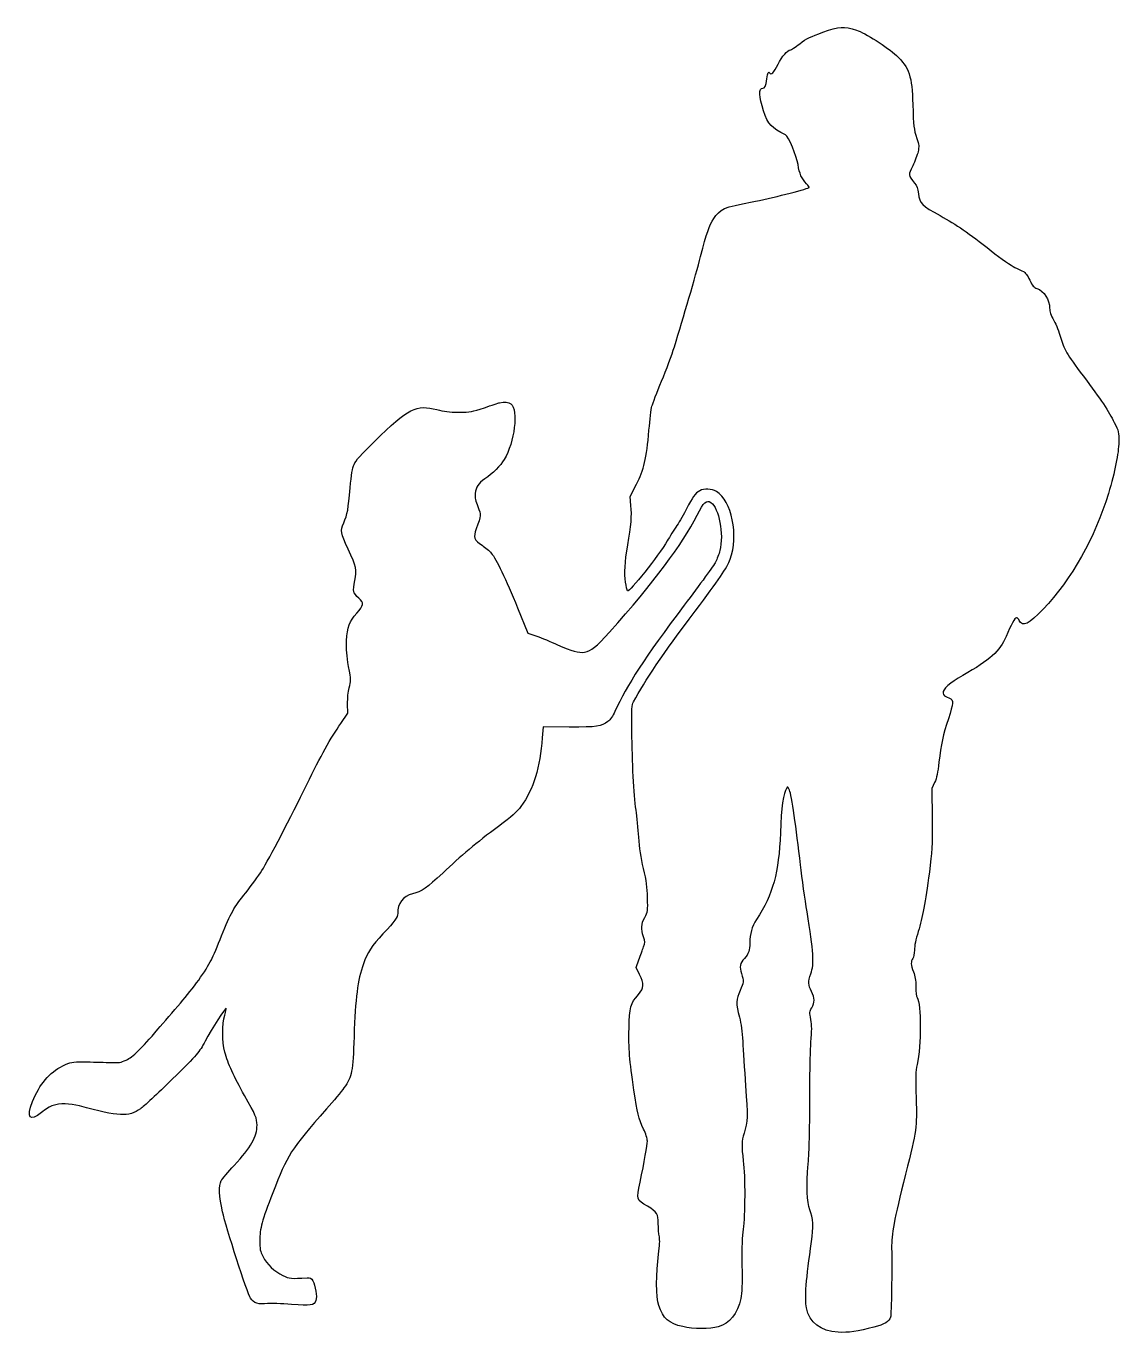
# Model space of a CAD drawing. Header units: centimetres. Extents: x -17.7 to 17.6, y -21.1 to 21.2.
import ezdxf

# ---------------------------------------------------------------- set-up
doc = ezdxf.new("R2010")
doc.units = ezdxf.units.CM
doc.header["$MEASUREMENT"] = 0
doc.layers.add('Layer 1', color=7, linetype='Continuous')

msp = doc.modelspace()

# ---------------------------------------------------------------- linework, layer by layer
at = {"layer": 'Layer 1'}
for points, knots in [([(8.04333, 20.96206), (7.65175, 20.82448), (7.52122, 20.75745), (7.29897, 20.59164), (7.29897, 20.59164), (7.1508, 20.48228), (7.01322, 20.39056), (6.99205, 20.39056), (6.99205, 20.39056), (6.90033, 20.39056), (6.72394, 20.18242), (6.59341, 19.92489), (6.59341, 19.92489), (6.45583, 19.64972), (6.36763, 19.56153), (6.31472, 19.64972), (6.31472, 19.64972), (6.27944, 19.70969), (6.25828, 19.66383), (6.23005, 19.45569), (6.23005, 19.45569), (6.19477, 19.19816), (6.17713, 19.15583), (6.10305, 19.15583), (6.10305, 19.15583), (5.96194, 19.15583), (5.97252, 18.88066), (6.12422, 18.415), (6.12422, 18.415), (6.26886, 17.98108), (6.39233, 17.84703), (6.83683, 17.64242), (6.83683, 17.64242), (6.92502, 17.60009), (7.20019, 16.94392), (7.239, 16.67934), (7.239, 16.67934), (7.28133, 16.38653), (7.35894, 16.21367), (7.51417, 16.05845), (7.51417, 16.05845), (7.57061, 15.99848), (7.60942, 15.94203), (7.59531, 15.93498), (7.59531, 15.93498), (7.46831, 15.86442), (6.34648, 15.5822), (5.75028, 15.46931), (5.75028, 15.46931), (4.84011, 15.29998), (4.70959, 15.24), (4.51203, 14.92956), (4.51203, 14.92956), (4.36739, 14.70025), (4.28625, 14.46742), (4.0887, 13.70542), (4.0887, 13.70542), (3.91937, 13.05984), (3.53131, 11.72634), (3.23851, 10.78089), (3.23851, 10.78089), (3.1609, 10.53042), (2.97393, 10.033), (2.82576, 9.66964), (2.82576, 9.66964), (2.67407, 9.30981), (2.53295, 8.94292), (2.51179, 8.85472), (2.51179, 8.85472), (2.49062, 8.76653), (2.44829, 8.41728), (2.41654, 8.07861), (2.41654, 8.07861), (2.3354, 7.15786), (2.25073, 6.80155), (2.01085, 6.32883), (2.01085, 6.32883), (2.01085, 6.32883), (1.80977, 5.93725), (1.80977, 5.93725), (1.80977, 5.93725), (1.80977, 5.93725), (1.83446, 5.64092), (1.83446, 5.64092), (1.83446, 5.64092), (1.86621, 5.31284), (1.83799, 4.98475), (1.73215, 4.37445), (1.73215, 4.37445), (1.63337, 3.78884), (1.61221, 3.44312), (1.65807, 3.15737), (1.65807, 3.15737), (1.67924, 3.02331), (1.71099, 2.89631), (1.7251, 2.8822), (1.7251, 2.8822), (1.78154, 2.82576), (2.72699, 4.01814), (3.00568, 4.49439), (3.00568, 4.49439), (3.08682, 4.63197), (3.22793, 4.85775), (3.31965, 4.99181), (3.31965, 4.99181), (3.41137, 5.12939), (3.55248, 5.37281), (3.63362, 5.53862), (3.63362, 5.53862), (3.81354, 5.90198), (3.9229, 6.05015), (4.05695, 6.1207), (4.05695, 6.1207), (4.20512, 6.19831), (4.43795, 6.18773), (4.60023, 6.09248), (4.60023, 6.09248), (5.09059, 5.81379), (5.32695, 4.65667), (5.04473, 3.90526), (5.04473, 3.90526), (4.94242, 3.63009), (4.67784, 3.23851), (3.91231, 2.22251), (3.91231, 2.22251), (2.83987, 0.80082), (2.29306, -0.00705), (1.91559, -0.71613), (1.91559, -0.71613), (1.86267, -0.81491), (1.85562, -0.93132), (1.86267, -1.65805), (1.86267, -1.65805), (1.87325, -2.67405), (1.92617, -3.70063), (1.99673, -4.21569), (1.99673, -4.21569), (2.02495, -4.42736), (2.06376, -4.826), (2.08492, -5.09763), (2.08492, -5.09763), (2.10609, -5.4363), (2.15548, -5.7538), (2.24014, -6.10305), (2.24014, -6.10305), (2.33892, -6.5158), (2.36361, -6.69924), (2.37067, -7.05555), (2.37067, -7.05555), (2.38125, -7.48241), (2.37773, -7.50358), (2.27895, -7.69055), (2.27895, -7.69055), (2.16253, -7.9128), (2.15195, -8.06097), (2.23662, -8.31497), (2.23662, -8.31497), (2.29306, -8.48078), (2.29306, -8.50547), (2.24015, -8.64658), (2.24015, -8.64658), (2.2084, -8.73125), (2.14137, -8.91822), (2.08846, -9.05933), (2.08846, -9.05933), (2.08846, -9.05933), (1.99674, -9.31686), (1.99674, -9.31686), (1.99674, -9.31686), (1.99674, -9.31686), (2.10963, -9.53558), (2.10963, -9.53558), (2.10963, -9.53558), (2.26838, -9.8425), (2.26132, -9.9695), (2.07435, -10.18469), (2.07435, -10.18469), (1.81682, -10.48455), (1.7886, -10.58686), (1.77096, -11.28536), (1.77096, -11.28536), (1.75332, -11.93094), (1.78507, -12.29783), (1.92618, -13.28208), (1.92618, -13.28208), (2.03554, -14.01586), (2.0814, -14.20989), (2.24015, -14.5415), (2.24015, -14.5415), (2.31423, -14.69319), (2.36362, -14.85194), (2.36362, -14.92956), (2.36362, -14.92956), (2.36362, -15.05303), (2.26484, -15.61748), (2.13079, -16.26306), (2.13079, -16.26306), (2.01085, -16.83103), (2.00732, -16.82398), (2.36362, -17.03917), (2.36362, -17.03917), (2.6917, -17.23673), (2.7164, -17.27906), (2.7164, -17.60361), (2.7164, -17.60361), (2.71993, -17.74825), (2.73404, -17.93875), (2.75168, -18.02694), (2.75168, -18.02694), (2.77285, -18.1363), (2.76579, -18.31269), (2.72699, -18.59138), (2.72699, -18.59138), (2.64232, -19.19463), (2.64585, -20.00249), (2.73052, -20.24944), (2.73052, -20.24944), (2.87516, -20.67277), (3.06213, -20.83505), (3.51016, -20.93736), (3.51016, -20.93736), (3.83472, -21.01497), (4.40622, -21.01497), (4.65669, -20.94442), (4.65669, -20.94442), (5.03416, -20.83506), (5.28111, -20.52461), (5.38694, -20.02367), (5.38694, -20.02367), (5.42575, -19.82964), (5.43633, -19.58623), (5.42575, -18.94417), (5.42575, -18.94417), (5.41869, -18.34798), (5.42928, -18.01989), (5.46456, -17.78), (5.46456, -17.78), (5.52806, -17.36019), (5.53159, -16.0655), (5.46809, -15.57514), (5.46809, -15.57514), (5.40812, -15.09183), (5.41165, -14.94014), (5.49631, -14.67556), (5.49631, -14.67556), (5.6092, -14.30162), (5.61625, -14.13934), (5.54217, -13.14098), (5.54217, -13.14098), (5.50336, -12.61534), (5.46103, -11.97329), (5.45045, -11.71223), (5.45045, -11.71223), (5.43281, -11.38062), (5.40106, -11.1372), (5.34109, -10.91848), (5.34109, -10.91848), (5.2282, -10.49515), (5.23173, -10.3364), (5.36226, -10.06123), (5.36226, -10.06123), (5.48573, -9.80017), (5.48926, -9.75431), (5.41165, -9.50737), (5.41165, -9.50737), (5.34109, -9.28865), (5.36226, -9.17929), (5.50337, -9.02054), (5.50337, -9.02054), (5.64095, -8.86532), (5.67976, -8.7489), (5.67976, -8.5196), (5.67976, -8.5196), (5.67976, -8.21974), (5.74326, -7.99396), (5.89495, -7.76113), (5.89495, -7.76113), (6.4347, -6.92505), (6.61814, -6.26182), (6.66753, -4.94949), (6.66753, -4.94949), (6.70281, -4.13105), (6.76631, -3.6548), (6.86509, -3.51368), (6.86509, -3.51368), (6.91095, -3.44665), (6.91448, -3.45018), (6.9674, -3.57365), (6.9674, -3.57365), (7.02737, -3.71476), (7.18612, -4.79779), (7.32018, -5.99018), (7.32018, -5.99018), (7.36957, -6.4241), (7.46482, -7.10849), (7.53185, -7.50712), (7.53185, -7.50712), (7.74352, -8.80534), (7.76821, -9.1934), (7.65532, -9.51443), (7.65532, -9.51443), (7.5636, -9.77901), (7.56713, -9.87779), (7.67296, -10.08946), (7.67296, -10.08946), (7.78232, -10.30465), (7.78585, -10.44224), (7.68354, -10.6151), (7.68354, -10.6151), (7.60946, -10.7421), (7.60946, -10.76327), (7.65179, -10.9961), (7.65179, -10.9961), (7.6906, -11.19366), (7.6906, -11.34182), (7.65885, -11.73341), (7.65885, -11.73341), (7.63768, -12.00505), (7.62004, -12.8623), (7.62004, -13.63488), (7.62004, -13.63488), (7.62004, -14.59091), (7.6024, -15.24707), (7.56712, -15.66335), (7.56712, -15.66335), (7.50362, -16.39713), (7.52479, -16.90866), (7.62356, -17.1556), (7.62356, -17.1556), (7.72587, -17.40254), (7.7435, -17.73416), (7.67648, -18.18571), (7.67648, -18.18571), (7.50362, -19.3781), (7.4507, -20.03779), (7.51067, -20.32707), (7.51067, -20.32707), (7.61298, -20.80685), (7.96928, -21.08201), (8.53725, -21.11729), (8.53725, -21.11729), (8.85828, -21.13846), (9.18636, -21.0926), (9.69436, -20.95501), (9.69436, -20.95501), (10.0295, -20.86329), (10.19883, -20.76451), (10.23411, -20.63398), (10.23411, -20.63398), (10.2588, -20.53873), (10.2835, -19.07117), (10.26939, -18.39737), (10.26939, -18.39737), (10.26233, -17.93523), (10.33995, -17.51543), (10.72095, -15.99848), (10.72095, -15.99848), (11.08784, -14.52034), (11.08784, -14.52387), (11.05962, -13.54667), (11.05962, -13.54667), (11.03845, -12.84464), (11.04551, -12.67884), (11.0949, -12.45306), (11.0949, -12.45306), (11.22896, -11.8357), (11.22896, -10.49867), (11.0949, -10.287), (11.0949, -10.287), (11.06315, -10.24114), (11.04904, -10.11061), (11.04904, -9.93069), (11.04904, -9.93069), (11.05257, -9.72255), (11.0314, -9.59908), (10.97496, -9.45444), (10.97496, -9.45444), (10.88677, -9.22866), (10.88324, -9.11225), (10.95379, -9.017), (10.95379, -9.017), (10.98554, -8.97467), (11.00671, -8.86883), (11.00671, -8.74536), (11.00671, -8.74536), (11.00671, -8.61836), (11.04904, -8.40317), (11.13018, -8.14564), (11.13018, -8.14564), (11.27482, -7.67292), (11.35596, -7.239), (11.49001, -6.22653), (11.49001, -6.22653), (11.5782, -5.5492), (11.58526, -5.40103), (11.5782, -4.50145), (11.5782, -4.50145), (11.5782, -4.50145), (11.57114, -3.51367), (11.57114, -3.51367), (11.57114, -3.51367), (11.57114, -3.51367), (11.65933, -3.31964), (11.65933, -3.31964), (11.65933, -3.31964), (11.72636, -3.17853), (11.76516, -2.99861), (11.80044, -2.667), (11.80044, -2.667), (11.86747, -2.08492), (11.93097, -1.78153), (12.10383, -1.26294), (12.10383, -1.26294), (12.27316, -0.75494), (12.27669, -0.64911), (12.14616, -0.59619), (12.14616, -0.59619), (11.96977, -0.52563), (11.94155, -0.50447), (11.93097, -0.43038), (11.93097, -0.43038), (11.91333, -0.31044), (12.15322, -0.09524), (12.57655, 0.14465), (12.57655, 0.14465), (13.44438, 0.63501), (13.77599, 0.93487), (13.97002, 1.40054), (13.97002, 1.40054), (14.12877, 1.78507), (14.25577, 2.01085), (14.31221, 2.01085), (14.31221, 2.01085), (14.3369, 2.01085), (14.37924, 1.97204), (14.4004, 1.92266), (14.4004, 1.92266), (14.50271, 1.69688), (14.70732, 1.79566), (15.17298, 2.28602), (15.17298, 2.28602), (16.09373, 3.25616), (16.8522, 4.6073), (17.28259, 6.03252), (17.28259, 6.03252), (17.49426, 6.74866), (17.6142, 7.33074), (17.61773, 7.6941), (17.61773, 7.6941), (17.62126, 8.02218), (17.61773, 8.03982), (17.47309, 8.3291), (17.47309, 8.3291), (17.28965, 8.69952), (17.04976, 9.05935), (16.46415, 9.83546), (16.46415, 9.83546), (15.93146, 10.54807), (15.83621, 10.71035), (15.7339, 11.09488), (15.7339, 11.09488), (15.69157, 11.2501), (15.59632, 11.48999), (15.51871, 11.62757), (15.51871, 11.62757), (15.41993, 11.80749), (15.38113, 11.92038), (15.38113, 12.02621), (15.38113, 12.02621), (15.38113, 12.30843), (15.20121, 12.59065), (14.96838, 12.66827), (14.96838, 12.66827), (14.8696, 12.70002), (14.8308, 12.74588), (14.73555, 12.93991), (14.73555, 12.93991), (14.66499, 13.08808), (14.59091, 13.19038), (14.53447, 13.2186), (14.53447, 13.2186), (14.48508, 13.23977), (14.35808, 13.29974), (14.25225, 13.34913), (14.25225, 13.34913), (14.14642, 13.39852), (13.80422, 13.63841), (13.49378, 13.88535), (13.49378, 13.88535), (12.73531, 14.48154), (12.38253, 14.72496), (11.83572, 15.02482), (11.83572, 15.02482), (11.25716, 15.34232), (11.16544, 15.43404), (11.13722, 15.7339), (11.13722, 15.7339), (11.11958, 15.90323), (11.08783, 15.9879), (11.01375, 16.07609), (11.01375, 16.07609), (10.79856, 16.34773), (10.80208, 16.33362), (10.95025, 16.63348), (10.95025, 16.63348), (11.02081, 16.78517), (11.10194, 16.99331), (11.12311, 17.09562), (11.12311, 17.09562), (11.15839, 17.26495), (11.15486, 17.31787), (11.0843, 17.52601), (11.0843, 17.52601), (10.98199, 17.83998), (10.97494, 17.90701), (10.95377, 18.62668), (10.95377, 18.62668), (10.9326, 19.53332), (10.83383, 19.82612), (10.4246, 20.20712), (10.4246, 20.20712), (10.13532, 20.48229), (9.40154, 20.94795), (9.12991, 21.02909), (9.12991, 21.02909), (8.71716, 21.15962), (8.57605, 21.14903), (8.04335, 20.96206), (8.04335, 20.96206), (8.04335, 20.96206), (8.04333, 20.96206), (8.04333, 20.96206)], [0, 0, 0, 0, 0.00746269, 0.00746269, 0.00746269, 0.00746269, 0.01492537, 0.01492537, 0.01492537, 0.01492537, 0.02238806, 0.02238806, 0.02238806, 0.02238806, 0.02985075, 0.02985075, 0.02985075, 0.02985075, 0.03731343, 0.03731343, 0.03731343, 0.03731343, 0.04477612, 0.04477612, 0.04477612, 0.04477612, 0.05223881, 0.05223881, 0.05223881, 0.05223881, 0.05970149, 0.05970149, 0.05970149, 0.05970149, 0.06716418, 0.06716418, 0.06716418, 0.06716418, 0.07462687, 0.07462687, 0.07462687, 0.07462687, 0.08208955, 0.08208955, 0.08208955, 0.08208955, 0.08955224, 0.08955224, 0.08955224, 0.08955224, 0.09701493, 0.09701493, 0.09701493, 0.09701493, 0.10447761, 0.10447761, 0.10447761, 0.10447761, 0.1119403, 0.1119403, 0.1119403, 0.1119403, 0.11940299, 0.11940299, 0.11940299, 0.11940299, 0.12686567, 0.12686567, 0.12686567, 0.12686567, 0.13432836, 0.13432836, 0.13432836, 0.13432836, 0.14179104, 0.14179104, 0.14179104, 0.14179104, 0.14925373, 0.14925373, 0.14925373, 0.14925373, 0.15671642, 0.15671642, 0.15671642, 0.15671642, 0.1641791, 0.1641791, 0.1641791, 0.1641791, 0.17164179, 0.17164179, 0.17164179, 0.17164179, 0.17910448, 0.17910448, 0.17910448, 0.17910448, 0.18656716, 0.18656716, 0.18656716, 0.18656716, 0.19402985, 0.19402985, 0.19402985, 0.19402985, 0.20149254, 0.20149254, 0.20149254, 0.20149254, 0.20895522, 0.20895522, 0.20895522, 0.20895522, 0.21641791, 0.21641791, 0.21641791, 0.21641791, 0.2238806, 0.2238806, 0.2238806, 0.2238806, 0.23134328, 0.23134328, 0.23134328, 0.23134328, 0.23880597, 0.23880597, 0.23880597, 0.23880597, 0.24626866, 0.24626866, 0.24626866, 0.24626866, 0.25373134, 0.25373134, 0.25373134, 0.25373134, 0.26119403, 0.26119403, 0.26119403, 0.26119403, 0.26865672, 0.26865672, 0.26865672, 0.26865672, 0.2761194, 0.2761194, 0.2761194, 0.2761194, 0.28358209, 0.28358209, 0.28358209, 0.28358209, 0.29104478, 0.29104478, 0.29104478, 0.29104478, 0.29850746, 0.29850746, 0.29850746, 0.29850746, 0.30597015, 0.30597015, 0.30597015, 0.30597015, 0.31343284, 0.31343284, 0.31343284, 0.31343284, 0.32089552, 0.32089552, 0.32089552, 0.32089552, 0.32835821, 0.32835821, 0.32835821, 0.32835821, 0.3358209, 0.3358209, 0.3358209, 0.3358209, 0.34328358, 0.34328358, 0.34328358, 0.34328358, 0.35074627, 0.35074627, 0.35074627, 0.35074627, 0.35820896, 0.35820896, 0.35820896, 0.35820896, 0.36567164, 0.36567164, 0.36567164, 0.36567164, 0.37313433, 0.37313433, 0.37313433, 0.37313433, 0.38059701, 0.38059701, 0.38059701, 0.38059701, 0.3880597, 0.3880597, 0.3880597, 0.3880597, 0.39552239, 0.39552239, 0.39552239, 0.39552239, 0.40298507, 0.40298507, 0.40298507, 0.40298507, 0.41044776, 0.41044776, 0.41044776, 0.41044776, 0.41791045, 0.41791045, 0.41791045, 0.41791045, 0.42537313, 0.42537313, 0.42537313, 0.42537313, 0.43283582, 0.43283582, 0.43283582, 0.43283582, 0.44029851, 0.44029851, 0.44029851, 0.44029851, 0.44776119, 0.44776119, 0.44776119, 0.44776119, 0.45522388, 0.45522388, 0.45522388, 0.45522388, 0.46268657, 0.46268657, 0.46268657, 0.46268657, 0.47014925, 0.47014925, 0.47014925, 0.47014925, 0.47761194, 0.47761194, 0.47761194, 0.47761194, 0.48507463, 0.48507463, 0.48507463, 0.48507463, 0.49253731, 0.49253731, 0.49253731, 0.49253731, 0.5, 0.5, 0.5, 0.5, 0.50746269, 0.50746269, 0.50746269, 0.50746269, 0.51492537, 0.51492537, 0.51492537, 0.51492537, 0.52238806, 0.52238806, 0.52238806, 0.52238806, 0.52985075, 0.52985075, 0.52985075, 0.52985075, 0.53731343, 0.53731343, 0.53731343, 0.53731343, 0.54477612, 0.54477612, 0.54477612, 0.54477612, 0.55223881, 0.55223881, 0.55223881, 0.55223881, 0.55970149, 0.55970149, 0.55970149, 0.55970149, 0.56716418, 0.56716418, 0.56716418, 0.56716418, 0.57462687, 0.57462687, 0.57462687, 0.57462687, 0.58208955, 0.58208955, 0.58208955, 0.58208955, 0.58955224, 0.58955224, 0.58955224, 0.58955224, 0.59701493, 0.59701493, 0.59701493, 0.59701493, 0.60447761, 0.60447761, 0.60447761, 0.60447761, 0.6119403, 0.6119403, 0.6119403, 0.6119403, 0.61940299, 0.61940299, 0.61940299, 0.61940299, 0.62686567, 0.62686567, 0.62686567, 0.62686567, 0.63432836, 0.63432836, 0.63432836, 0.63432836, 0.64179104, 0.64179104, 0.64179104, 0.64179104, 0.64925373, 0.64925373, 0.64925373, 0.64925373, 0.65671642, 0.65671642, 0.65671642, 0.65671642, 0.6641791, 0.6641791, 0.6641791, 0.6641791, 0.67164179, 0.67164179, 0.67164179, 0.67164179, 0.67910448, 0.67910448, 0.67910448, 0.67910448, 0.68656716, 0.68656716, 0.68656716, 0.68656716, 0.69402985, 0.69402985, 0.69402985, 0.69402985, 0.70149254, 0.70149254, 0.70149254, 0.70149254, 0.70895522, 0.70895522, 0.70895522, 0.70895522, 0.71641791, 0.71641791, 0.71641791, 0.71641791, 0.7238806, 0.7238806, 0.7238806, 0.7238806, 0.73134328, 0.73134328, 0.73134328, 0.73134328, 0.73880597, 0.73880597, 0.73880597, 0.73880597, 0.74626866, 0.74626866, 0.74626866, 0.74626866, 0.75373134, 0.75373134, 0.75373134, 0.75373134, 0.76119403, 0.76119403, 0.76119403, 0.76119403, 0.76865672, 0.76865672, 0.76865672, 0.76865672, 0.7761194, 0.7761194, 0.7761194, 0.7761194, 0.78358209, 0.78358209, 0.78358209, 0.78358209, 0.79104478, 0.79104478, 0.79104478, 0.79104478, 0.79850746, 0.79850746, 0.79850746, 0.79850746, 0.80597015, 0.80597015, 0.80597015, 0.80597015, 0.81343284, 0.81343284, 0.81343284, 0.81343284, 0.82089552, 0.82089552, 0.82089552, 0.82089552, 0.82835821, 0.82835821, 0.82835821, 0.82835821, 0.8358209, 0.8358209, 0.8358209, 0.8358209, 0.84328358, 0.84328358, 0.84328358, 0.84328358, 0.85074627, 0.85074627, 0.85074627, 0.85074627, 0.85820896, 0.85820896, 0.85820896, 0.85820896, 0.86567164, 0.86567164, 0.86567164, 0.86567164, 0.87313433, 0.87313433, 0.87313433, 0.87313433, 0.88059701, 0.88059701, 0.88059701, 0.88059701, 0.8880597, 0.8880597, 0.8880597, 0.8880597, 0.89552239, 0.89552239, 0.89552239, 0.89552239, 0.90298507, 0.90298507, 0.90298507, 0.90298507, 0.91044776, 0.91044776, 0.91044776, 0.91044776, 0.91791045, 0.91791045, 0.91791045, 0.91791045, 0.92537313, 0.92537313, 0.92537313, 0.92537313, 0.93283582, 0.93283582, 0.93283582, 0.93283582, 0.94029851, 0.94029851, 0.94029851, 0.94029851, 0.94776119, 0.94776119, 0.94776119, 0.94776119, 0.95522388, 0.95522388, 0.95522388, 0.95522388, 0.96268657, 0.96268657, 0.96268657, 0.96268657, 0.97014925, 0.97014925, 0.97014925, 0.97014925, 0.97761194, 0.97761194, 0.97761194, 0.97761194, 0.98507463, 0.98507463, 0.98507463, 0.98507463, 1, 1, 1, 1]), ([(-2.41653, 8.97114), (-2.45534, 8.96056), (-2.67759, 8.89), (-2.91042, 8.80886), (-2.91042, 8.80886), (-3.31259, 8.67128), (-3.35492, 8.66422), (-3.73945, 8.66422), (-3.73945, 8.66422), (-4.04637, 8.66422), (-4.2157, 8.68539), (-4.44501, 8.74536), (-4.44501, 8.74536), (-5.10823, 8.92528), (-5.36576, 8.79475), (-6.4629, 7.71878), (-6.4629, 7.71878), (-6.91093, 7.28486), (-7.07321, 7.10142), (-7.12612, 6.97442), (-7.12612, 6.97442), (-7.18256, 6.85095), (-7.21431, 6.64986), (-7.25312, 6.21595), (-7.25312, 6.21595), (-7.30956, 5.52451), (-7.34131, 5.36576), (-7.46126, 5.07648), (-7.46126, 5.07648), (-7.57415, 4.8119), (-7.56709, 4.76956), (-7.31662, 4.23334), (-7.31662, 4.23334), (-7.04851, 3.65478), (-7.02734, 3.55601), (-7.0979, 3.21381), (-7.0979, 3.21381), (-7.12965, 3.06212), (-7.14729, 2.89984), (-7.13671, 2.85398), (-7.13671, 2.85398), (-7.12613, 2.80812), (-7.05557, 2.71287), (-6.97443, 2.64231), (-6.97443, 2.64231), (-6.79804, 2.48709), (-6.80862, 2.413), (-7.03793, 2.159), (-7.03793, 2.159), (-7.28135, 1.89089), (-7.34837, 1.70744), (-7.36601, 1.26647), (-7.36601, 1.26647), (-7.37659, 0.97719), (-7.36248, 0.78669), (-7.30251, 0.43039), (-7.30251, 0.43039), (-7.22137, -0.01764), (-7.22137, -0.0388), (-7.28134, -0.254), (-7.28134, -0.254), (-7.32015, -0.39864), (-7.33778, -0.58561), (-7.33426, -0.77964), (-7.33426, -0.77964), (-7.33426, -0.77964), (-7.3272, -1.0795), (-7.3272, -1.0795), (-7.3272, -1.0795), (-7.3272, -1.0795), (-7.55651, -1.41464), (-7.55651, -1.41464), (-7.55651, -1.41464), (-7.88107, -1.88031), (-8.20562, -2.46592), (-8.65365, -3.38667), (-8.65365, -3.38667), (-9.16871, -4.43795), (-9.87779, -5.79967), (-10.11062, -6.17361), (-10.11062, -6.17361), (-10.21293, -6.33942), (-10.44576, -6.66044), (-10.6292, -6.88975), (-10.6292, -6.88975), (-11.02078, -7.37658), (-11.10898, -7.53181), (-11.41237, -8.28675), (-11.41237, -8.28675), (-11.53937, -8.60072), (-11.68754, -8.94644), (-11.74398, -9.06286), (-11.74398, -9.06286), (-11.9239, -9.41917), (-12.32606, -9.98361), (-12.74234, -10.46339), (-12.74234, -10.46339), (-12.96106, -10.71739), (-13.28915, -11.09839), (-13.47259, -11.31006), (-13.47259, -11.31006), (-14.0194, -11.94859), (-14.28751, -12.20612), (-14.49917, -12.30842), (-14.49917, -12.30842), (-14.67909, -12.39309), (-14.72142, -12.40014), (-15.06361, -12.38603), (-15.06361, -12.38603), (-15.26822, -12.37897), (-15.62453, -12.36839), (-15.86089, -12.36839), (-15.86089, -12.36839), (-16.2807, -12.36486), (-16.28775, -12.36486), (-16.54881, -12.49539), (-16.54881, -12.49539), (-16.98978, -12.71411), (-17.30375, -13.08806), (-17.52953, -13.6525), (-17.52953, -13.6525), (-17.73767, -14.18167), (-17.62831, -14.31925), (-17.24378, -14.00881), (-17.24378, -14.00881), (-17.12384, -13.91003), (-16.9545, -13.80773), (-16.86631, -13.77598), (-16.86631, -13.77598), (-16.65112, -13.7019), (-16.32656, -13.70895), (-16.01259, -13.79362), (-16.01259, -13.79362), (-14.72142, -14.14287), (-14.43567, -14.15698), (-14.03351, -13.88534), (-14.03351, -13.88534), (-13.94532, -13.82537), (-13.48318, -13.39498), (-13.01045, -12.92931), (-13.01045, -12.92931), (-12.16731, -12.09323), (-12.14967, -12.07559), (-11.94506, -11.69459), (-11.94506, -11.69459), (-11.72634, -11.29242), (-11.28889, -10.60803), (-11.2642, -10.63273), (-11.2642, -10.63273), (-11.25714, -10.63979), (-11.27831, -10.73856), (-11.31006, -10.85145), (-11.31006, -10.85145), (-11.39825, -11.14426), (-11.39825, -11.72281), (-11.31006, -12.04737), (-11.31006, -12.04737), (-11.20775, -12.42484), (-11.01725, -12.83759), (-10.668, -13.45848), (-10.668, -13.45848), (-10.31169, -14.0829), (-10.26583, -14.19579), (-10.26583, -14.41098), (-10.26583, -14.41098), (-10.26583, -14.79198), (-10.45986, -15.13417), (-11.00314, -15.71626), (-11.00314, -15.71626), (-11.20422, -15.92793), (-11.3912, -16.15018), (-11.42295, -16.21015), (-11.42295, -16.21015), (-11.50762, -16.36184), (-11.49351, -16.73226), (-11.38414, -17.21909), (-11.38414, -17.21909), (-11.27125, -17.72356), (-10.57981, -19.85434), (-10.4775, -20.02015), (-10.4775, -20.02015), (-10.38578, -20.17184), (-10.20233, -20.22829), (-9.92717, -20.19301), (-9.92717, -20.19301), (-9.82134, -20.18243), (-9.47209, -20.18948), (-9.15459, -20.2177), (-9.15459, -20.2177), (-8.51959, -20.26709), (-8.42081, -20.25298), (-8.36084, -20.09423), (-8.36084, -20.09423), (-8.31851, -19.98134), (-8.37848, -19.59681), (-8.46315, -19.4557), (-8.46315, -19.4557), (-8.51254, -19.36751), (-8.54429, -19.34987), (-8.64659, -19.35692), (-8.64659, -19.35692), (-9.16165, -19.38867), (-9.22867, -19.38161), (-9.42976, -19.28636), (-9.42976, -19.28636), (-9.70493, -19.14878), (-9.94834, -18.91947), (-10.07182, -18.67253), (-10.07182, -18.67253), (-10.16707, -18.48909), (-10.17765, -18.43264), (-10.17765, -18.15042), (-10.17765, -18.15042), (-10.17412, -17.75884), (-10.11062, -17.51895), (-9.75784, -16.60173), (-9.75784, -16.60173), (-9.28865, -15.38465), (-9.17576, -15.20473), (-8.01512, -13.88534), (-8.01512, -13.88534), (-7.7964, -13.63487), (-7.5424, -13.32795), (-7.4542, -13.20448), (-7.4542, -13.20448), (-7.18962, -12.83406), (-7.16139, -12.68942), (-7.12612, -11.55348), (-7.12612, -11.55348), (-7.08379, -10.2729), (-7.01676, -9.74726), (-6.82273, -9.18987), (-6.82273, -9.18987), (-6.69926, -8.83356), (-6.54756, -8.60426), (-6.19126, -8.22326), (-6.19126, -8.22326), (-5.79968, -7.80698), (-5.71501, -7.69057), (-5.71501, -7.56004), (-5.71501, -7.56004), (-5.71501, -7.22843), (-5.5492, -7.00618), (-5.23876, -6.92857), (-5.23876, -6.92857), (-4.92479, -6.84743), (-4.77309, -6.7416), (-4.25804, -6.25476), (-4.25804, -6.25476), (-3.67243, -5.69737), (-3.16796, -5.27404), (-2.45535, -4.74487), (-2.45535, -4.74487), (-2.01791, -4.41679), (-1.85916, -4.27568), (-1.7251, -4.09576), (-1.7251, -4.09576), (-1.32293, -3.54543), (-1.09716, -2.82223), (-1.03718, -1.88032), (-1.03718, -1.88032), (-1.03718, -1.88032), (-1.01249, -1.51696), (-1.01249, -1.51696), (-1.01249, -1.51696), (-1.01249, -1.51696), (-0.1623, -1.52754), (-0.1623, -1.52754), (-0.1623, -1.52754), (0.75492, -1.5346), (0.86076, -1.52048), (1.09006, -1.34762), (1.09006, -1.34762), (1.16414, -1.29118), (1.24881, -1.17476), (1.31584, -1.02659), (1.31584, -1.02659), (1.70742, -0.15523), (2.26481, 0.69849), (3.55951, 2.41652), (3.55951, 2.41652), (4.06751, 3.0868), (4.51907, 3.71474), (4.56845, 3.80999), (4.56845, 3.80999), (4.61784, 3.90524), (4.68134, 4.07457), (4.70956, 4.18746), (4.70956, 4.18746), (4.84362, 4.70604), (4.68487, 5.56682), (4.42028, 5.73968), (4.42028, 5.73968), (4.27564, 5.83493), (4.1945, 5.76085), (3.97225, 5.32693), (3.97225, 5.32693), (3.47483, 4.35679), (2.59994, 3.18557), (1.13944, 1.54162), (1.13944, 1.54162), (0.71258, 1.06184), (0.5503, 0.93131), (0.33158, 0.89604), (0.33158, 0.89604), (0.12344, 0.86782), (-0.06706, 0.91721), (-0.53978, 1.13593), (-0.53978, 1.13593), (-0.7585, 1.23471), (-1.06189, 1.35818), (-1.21711, 1.4111), (-1.21711, 1.4111), (-1.21711, 1.4111), (-1.49933, 1.50635), (-1.49933, 1.50635), (-1.49933, 1.50635), (-1.49933, 1.50635), (-1.838, 2.33538), (-1.838, 2.33538), (-1.838, 2.33538), (-2.21547, 3.26671), (-2.52592, 3.90877), (-2.68467, 4.1028), (-2.68467, 4.1028), (-2.74464, 4.17688), (-2.8787, 4.28977), (-2.98453, 4.3568), (-2.98453, 4.3568), (-3.24206, 4.52261), (-3.27381, 4.6108), (-3.17503, 4.88597), (-3.17503, 4.88597), (-3.00922, 5.33753), (-3.01275, 5.334), (-3.11859, 5.60564), (-3.11859, 5.60564), (-3.19973, 5.79967), (-3.21737, 5.88786), (-3.20326, 6.02897), (-3.20326, 6.02897), (-3.18209, 6.24769), (-3.11154, 6.35705), (-2.89987, 6.50169), (-2.89987, 6.50169), (-2.63881, 6.68161), (-2.39187, 6.92855), (-2.2684, 7.13316), (-2.2684, 7.13316), (-1.93326, 7.69055), (-1.80626, 8.73124), (-2.04968, 8.93585), (-2.04968, 8.93585), (-2.12024, 8.99229), (-2.26135, 9.00641), (-2.41657, 8.97113), (-2.41657, 8.97113), (-2.41657, 8.97113), (-2.41653, 8.97114), (-2.41653, 8.97114)], [0, 0, 0, 0, 0.01098901, 0.01098901, 0.01098901, 0.01098901, 0.02197802, 0.02197802, 0.02197802, 0.02197802, 0.03296703, 0.03296703, 0.03296703, 0.03296703, 0.04395604, 0.04395604, 0.04395604, 0.04395604, 0.05494505, 0.05494505, 0.05494505, 0.05494505, 0.06593407, 0.06593407, 0.06593407, 0.06593407, 0.07692308, 0.07692308, 0.07692308, 0.07692308, 0.08791209, 0.08791209, 0.08791209, 0.08791209, 0.0989011, 0.0989011, 0.0989011, 0.0989011, 0.10989011, 0.10989011, 0.10989011, 0.10989011, 0.12087912, 0.12087912, 0.12087912, 0.12087912, 0.13186813, 0.13186813, 0.13186813, 0.13186813, 0.14285714, 0.14285714, 0.14285714, 0.14285714, 0.15384615, 0.15384615, 0.15384615, 0.15384615, 0.16483516, 0.16483516, 0.16483516, 0.16483516, 0.17582418, 0.17582418, 0.17582418, 0.17582418, 0.18681319, 0.18681319, 0.18681319, 0.18681319, 0.1978022, 0.1978022, 0.1978022, 0.1978022, 0.20879121, 0.20879121, 0.20879121, 0.20879121, 0.21978022, 0.21978022, 0.21978022, 0.21978022, 0.23076923, 0.23076923, 0.23076923, 0.23076923, 0.24175824, 0.24175824, 0.24175824, 0.24175824, 0.25274725, 0.25274725, 0.25274725, 0.25274725, 0.26373626, 0.26373626, 0.26373626, 0.26373626, 0.27472527, 0.27472527, 0.27472527, 0.27472527, 0.28571429, 0.28571429, 0.28571429, 0.28571429, 0.2967033, 0.2967033, 0.2967033, 0.2967033, 0.30769231, 0.30769231, 0.30769231, 0.30769231, 0.31868132, 0.31868132, 0.31868132, 0.31868132, 0.32967033, 0.32967033, 0.32967033, 0.32967033, 0.34065934, 0.34065934, 0.34065934, 0.34065934, 0.35164835, 0.35164835, 0.35164835, 0.35164835, 0.36263736, 0.36263736, 0.36263736, 0.36263736, 0.37362637, 0.37362637, 0.37362637, 0.37362637, 0.38461538, 0.38461538, 0.38461538, 0.38461538, 0.3956044, 0.3956044, 0.3956044, 0.3956044, 0.40659341, 0.40659341, 0.40659341, 0.40659341, 0.41758242, 0.41758242, 0.41758242, 0.41758242, 0.42857143, 0.42857143, 0.42857143, 0.42857143, 0.43956044, 0.43956044, 0.43956044, 0.43956044, 0.45054945, 0.45054945, 0.45054945, 0.45054945, 0.46153846, 0.46153846, 0.46153846, 0.46153846, 0.47252747, 0.47252747, 0.47252747, 0.47252747, 0.48351648, 0.48351648, 0.48351648, 0.48351648, 0.49450549, 0.49450549, 0.49450549, 0.49450549, 0.50549451, 0.50549451, 0.50549451, 0.50549451, 0.51648352, 0.51648352, 0.51648352, 0.51648352, 0.52747253, 0.52747253, 0.52747253, 0.52747253, 0.53846154, 0.53846154, 0.53846154, 0.53846154, 0.54945055, 0.54945055, 0.54945055, 0.54945055, 0.56043956, 0.56043956, 0.56043956, 0.56043956, 0.57142857, 0.57142857, 0.57142857, 0.57142857, 0.58241758, 0.58241758, 0.58241758, 0.58241758, 0.59340659, 0.59340659, 0.59340659, 0.59340659, 0.6043956, 0.6043956, 0.6043956, 0.6043956, 0.61538462, 0.61538462, 0.61538462, 0.61538462, 0.62637363, 0.62637363, 0.62637363, 0.62637363, 0.63736264, 0.63736264, 0.63736264, 0.63736264, 0.64835165, 0.64835165, 0.64835165, 0.64835165, 0.65934066, 0.65934066, 0.65934066, 0.65934066, 0.67032967, 0.67032967, 0.67032967, 0.67032967, 0.68131868, 0.68131868, 0.68131868, 0.68131868, 0.69230769, 0.69230769, 0.69230769, 0.69230769, 0.7032967, 0.7032967, 0.7032967, 0.7032967, 0.71428571, 0.71428571, 0.71428571, 0.71428571, 0.72527473, 0.72527473, 0.72527473, 0.72527473, 0.73626374, 0.73626374, 0.73626374, 0.73626374, 0.74725275, 0.74725275, 0.74725275, 0.74725275, 0.75824176, 0.75824176, 0.75824176, 0.75824176, 0.76923077, 0.76923077, 0.76923077, 0.76923077, 0.78021978, 0.78021978, 0.78021978, 0.78021978, 0.79120879, 0.79120879, 0.79120879, 0.79120879, 0.8021978, 0.8021978, 0.8021978, 0.8021978, 0.81318681, 0.81318681, 0.81318681, 0.81318681, 0.82417582, 0.82417582, 0.82417582, 0.82417582, 0.83516484, 0.83516484, 0.83516484, 0.83516484, 0.84615385, 0.84615385, 0.84615385, 0.84615385, 0.85714286, 0.85714286, 0.85714286, 0.85714286, 0.86813187, 0.86813187, 0.86813187, 0.86813187, 0.87912088, 0.87912088, 0.87912088, 0.87912088, 0.89010989, 0.89010989, 0.89010989, 0.89010989, 0.9010989, 0.9010989, 0.9010989, 0.9010989, 0.91208791, 0.91208791, 0.91208791, 0.91208791, 0.92307692, 0.92307692, 0.92307692, 0.92307692, 0.93406593, 0.93406593, 0.93406593, 0.93406593, 0.94505495, 0.94505495, 0.94505495, 0.94505495, 0.95604396, 0.95604396, 0.95604396, 0.95604396, 0.96703297, 0.96703297, 0.96703297, 0.96703297, 0.97802198, 0.97802198, 0.97802198, 0.97802198, 1, 1, 1, 1])]:
    msp.add_open_spline(points, degree=3, knots=knots, dxfattribs=at)

doc.saveas('drawing.dxf')
